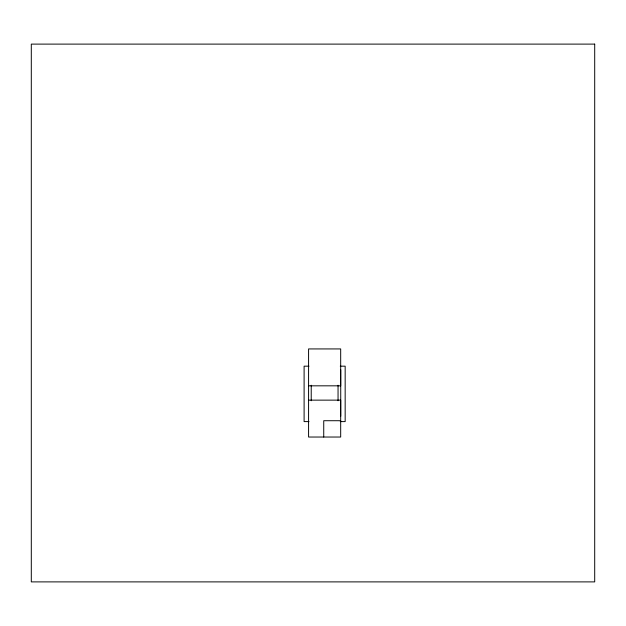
<?xml version="1.0" encoding="UTF-8"?>
<svg xmlns="http://www.w3.org/2000/svg" width="626" height="626" viewBox="0 0 626 626"><rect width="100%" height="100%" fill="white"/><g stroke="black" fill="none" stroke-linecap="round" stroke-linejoin="round"><path stroke-width="0.94" d="M308.994 366.171L304.103 366.171L304.103 421.603L308.994 421.603M340.27 366.171L345.161 366.171L345.161 421.603L340.27 421.603M308.579 385.827L340.685 385.827L340.685 348.932L308.579 348.932L308.579 437.034L340.685 437.034L340.685 400.139L308.579 400.139M340.685 420.719L323.736 420.719L323.736 437.034M340.732 369.731L340.732 416.243M338.048 385.233L338.048 400.75M311.224 385.233L311.224 400.75M594.7 44.11L31.3 44.11L31.3 581.89L594.7 581.89L594.7 44.11"/></g></svg>
